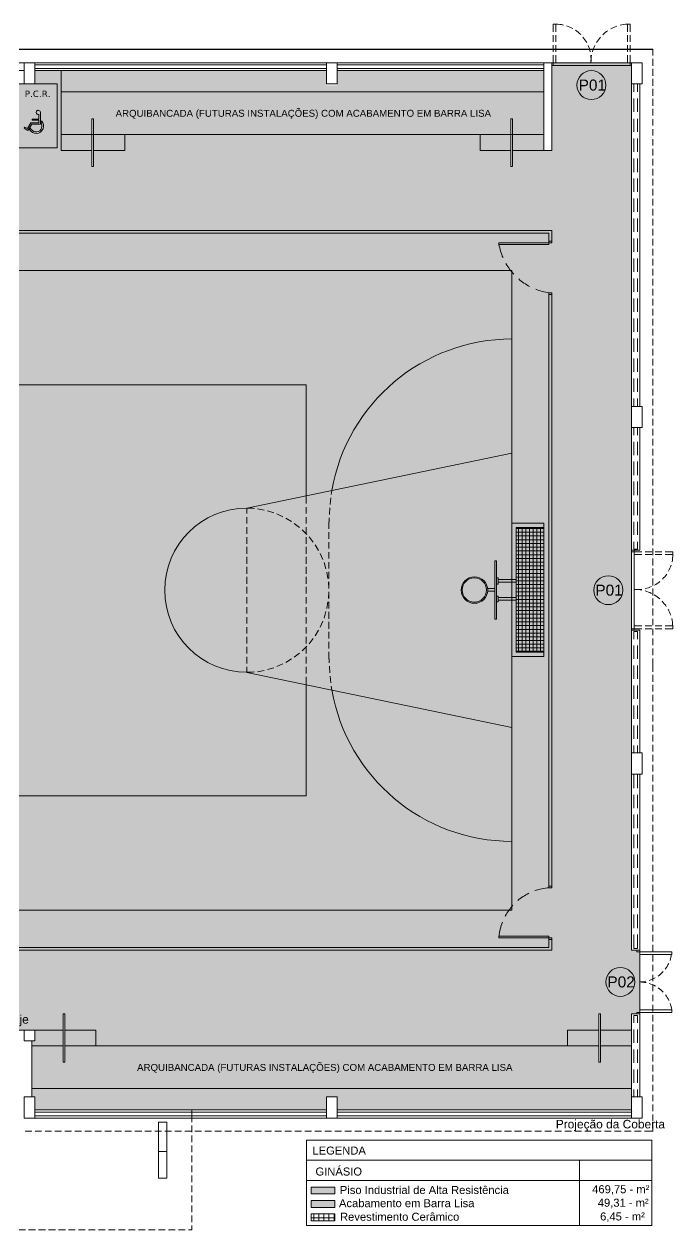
# Model space of a CAD drawing. Extents: x 3377 to 3790, y 1673 to 1846.
# Drawn here: x 3573.97 to 3585.27, y 1735 to 1755.99 of the extents above; entities that cross this region are included whole.
import ezdxf

# ---------------------------------------------------------------- set-up
doc = ezdxf.new("R2010")
doc.units = 0
doc.header["$LTSCALE"] = 2
for name, color, linetype, true_color in [('PDF6_04-DETALHE', 7, 'Continuous', 0xd933c0), ('PDF9_04-DETALHE', 7, 'Continuous', 0xd933c0), ('PDF9_I-MARCACAO', 7, 'Continuous', 0x464646), ('PDF9_I-PROJEÇÃO', 7, 'Continuous', 0x787878), ('PDF9_PB_02', 7, 'Continuous', 0xa7a7a7), ('PDF9_Piso', 7, 'Continuous', 0xc6e3ff)]:
    doc.layers.add(name, color=color, linetype=linetype, true_color=true_color)
for name, color, linetype in [('PDF9_0', 7, 'Continuous'), ('PDF9_03-ESQUADRIA', 7, 'Continuous'), ('PDF9_13-CORTE', 7, 'Continuous'), ('PDF9_A-PROJEÇÃO', 7, 'Continuous'), ('PDF9_AR-PORTAS', 7, 'Continuous'), ('PDF9_COBOGO', 7, 'Continuous'), ('PDF9_I- QUADRA', 7, 'Continuous'), ('PDF9_I-DETALHES', 7, 'Continuous'), ('PDF9_Text', 7, 'Continuous')]:
    doc.layers.add(name, color=color, linetype=linetype)
doc.styles.add('PDF Arial', font='arial.ttf')
doc.styles.add('PDF Swis721 Lt BT', font='swissl.ttf')
doc.styles.add('PDF Verdana', font='verdana.ttf')

msp = doc.modelspace()

# ---------------------------------------------------------------- linework, layer by layer
msp.add_line((3559.171, 1755.553), (3584.921, 1755.553))
at = {"layer": 'PDF6_04-DETALHE', "color": 1, "lineweight": 0}
for points in [[(3574.621, 1755.181), (3574.621, 1754.068), (3583.021, 1754.068)], [(3574.621, 1754.81), (3583.021, 1754.81)], [(3575.154, 1753.788), (3574.621, 1753.788), (3574.621, 1754.068), (3575.154, 1754.068)], [(3575.181, 1754.068), (3575.726, 1754.068), (3575.726, 1753.788), (3575.181, 1753.788)], [(3582.449, 1753.788), (3581.916, 1753.788), (3581.916, 1754.068), (3582.449, 1754.068)], [(3582.476, 1754.068), (3583.021, 1754.068), (3583.021, 1753.788), (3582.476, 1753.788)], [(3574.111, 1738.476), (3574.654, 1738.476)], [(3574.683, 1738.476), (3575.225, 1738.476), (3575.225, 1738.199), (3574.683, 1738.199)], [(3583.981, 1738.476), (3583.436, 1738.476), (3583.436, 1738.199), (3583.981, 1738.199)], [(3584.008, 1738.199), (3584.55, 1738.199), (3584.55, 1738.476), (3584.008, 1738.476)], [(3574.654, 1738.199), (3574.111, 1738.199)], [(3575.225, 1738.199), (3583.436, 1738.199)], [(3584.55, 1737.457), (3574.111, 1737.457)]]:
    msp.add_lwpolyline(points, dxfattribs=at)
for points in [[(3575.154, 1753.511), (3575.181, 1753.511), (3575.181, 1754.345), (3575.154, 1754.345)], [(3582.449, 1753.511), (3582.476, 1753.511), (3582.476, 1754.345), (3582.449, 1754.345)], [(3574.654, 1737.919), (3574.683, 1737.919), (3574.683, 1738.756), (3574.654, 1738.756)], [(3584.008, 1737.919), (3583.981, 1737.919), (3583.981, 1738.756), (3584.008, 1738.756)]]:
    msp.add_lwpolyline(points, close=True, dxfattribs=at)
at = {"layer": 'PDF9_0', "lineweight": 0}
for points in [[(3584.904, 1736.559), (3578.888, 1736.559), (3578.888, 1735.074), (3584.904, 1735.074)], [(3578.973, 1735.743), (3579.383, 1735.743), (3579.383, 1735.622), (3578.973, 1735.622)], [(3578.973, 1735.507), (3579.383, 1735.507), (3579.383, 1735.387), (3578.973, 1735.387)], [(3578.973, 1735.275), (3579.383, 1735.275), (3579.383, 1735.154), (3578.973, 1735.154)]]:
    msp.add_lwpolyline(points, close=True, dxfattribs=at)
for points in [[(3578.888, 1736.209), (3584.904, 1736.209)], [(3583.643, 1736.209), (3583.643, 1735.074)], [(3578.888, 1735.858), (3584.904, 1735.858)]]:
    msp.add_lwpolyline(points, dxfattribs=at)
at = {"layer": 'PDF9_0', "color": 7, "true_color": 0xffffd1, "transparency": 33554559}
for points in [[(3574.621, 1755.181), (3574.159, 1755.181), (3574.621, 1754.949)], [(3574.159, 1755.181), (3574.621, 1754.949), (3574.159, 1754.949)], [(3584.55, 1755.273), (3583.159, 1755.273), (3584.55, 1753.788)], [(3583.159, 1755.273), (3584.55, 1753.788), (3583.159, 1753.788)], [(3584.523, 1755.32), (3583.186, 1755.32), (3584.523, 1755.273)], [(3583.186, 1755.32), (3584.523, 1755.273), (3583.186, 1755.273)], [(3574.621, 1754.949), (3567.939, 1754.949), (3574.621, 1754.068)], [(3567.939, 1754.949), (3574.621, 1754.068), (3567.939, 1754.068)], [(3574.621, 1754.068), (3567.939, 1754.068), (3574.621, 1753.788)], [(3567.939, 1754.068), (3574.621, 1753.788), (3567.939, 1753.788)], [(3581.916, 1754.068), (3575.726, 1754.068), (3581.916, 1753.788)], [(3575.726, 1754.068), (3581.916, 1753.788), (3575.726, 1753.788)], [(3575.154, 1753.788), (3567.397, 1753.788), (3575.154, 1753.511)], [(3567.397, 1753.788), (3575.154, 1753.511), (3567.397, 1753.511)], [(3582.449, 1753.788), (3575.181, 1753.788), (3582.449, 1753.511)], [(3575.181, 1753.788), (3582.449, 1753.511), (3575.181, 1753.511)], [(3584.55, 1753.788), (3582.476, 1753.788), (3584.55, 1753.511)], [(3582.476, 1753.788), (3584.55, 1753.511), (3582.476, 1753.511)], [(3584.55, 1753.481), (3559.401, 1753.481), (3584.55, 1752.424)], [(3559.401, 1753.481), (3584.55, 1752.424), (3559.401, 1752.424)], [(3584.55, 1753.511), (3559.448, 1753.511), (3584.55, 1753.481)], [(3559.448, 1753.511), (3584.55, 1753.481), (3559.448, 1753.481)], [(3584.55, 1752.424), (3559.448, 1752.424), (3584.55, 1752.397)], [(3559.448, 1752.424), (3584.55, 1752.397), (3559.448, 1752.397)], [(3584.55, 1752.397), (3559.542, 1752.397), (3584.55, 1749.336)], [(3559.542, 1752.397), (3584.55, 1749.336), (3559.542, 1749.336)], [(3584.55, 1749.336), (3559.61, 1749.336), (3584.55, 1748.965)], [(3559.61, 1749.336), (3584.55, 1748.965), (3559.61, 1748.965)], [(3584.55, 1748.965), (3559.542, 1748.965), (3584.55, 1746.829)], [(3559.542, 1748.965), (3584.55, 1746.829), (3559.542, 1746.829)], [(3584.55, 1746.829), (3559.542, 1746.829), (3584.55, 1746.802)], [(3559.542, 1746.829), (3584.55, 1746.802), (3559.542, 1746.802)], [(3584.55, 1746.802), (3559.542, 1746.802), (3584.55, 1745.465)], [(3559.542, 1746.802), (3584.55, 1745.465), (3559.542, 1745.465)], [(3584.55, 1745.465), (3559.542, 1745.465), (3584.55, 1745.438)], [(3559.542, 1745.465), (3584.55, 1745.438), (3559.542, 1745.438)], [(3584.55, 1745.438), (3559.542, 1745.438), (3584.55, 1743.302)], [(3559.542, 1745.438), (3584.55, 1743.302), (3559.542, 1743.302)], [(3584.55, 1743.302), (3559.61, 1743.302), (3584.55, 1742.931)], [(3559.61, 1743.302), (3584.55, 1742.931), (3559.61, 1742.931)], [(3584.55, 1742.931), (3559.542, 1742.931), (3584.55, 1739.87)], [(3559.542, 1742.931), (3584.55, 1739.87), (3559.542, 1739.87)], [(3584.691, 1739.84), (3559.401, 1739.84), (3584.691, 1738.783)], [(3559.401, 1739.84), (3584.691, 1738.783), (3559.401, 1738.783)], [(3584.644, 1739.87), (3559.448, 1739.87), (3584.644, 1739.84)], [(3559.448, 1739.87), (3584.644, 1739.84), (3559.448, 1739.84)], [(3584.644, 1738.783), (3559.448, 1738.783), (3584.644, 1738.756)], [(3559.448, 1738.783), (3584.644, 1738.756), (3559.448, 1738.756)], [(3574.654, 1738.756), (3568.001, 1738.756), (3574.654, 1738.476)], [(3568.001, 1738.756), (3574.654, 1738.476), (3568.001, 1738.476)], [(3583.981, 1738.756), (3574.683, 1738.756), (3583.981, 1738.476)], [(3574.683, 1738.756), (3583.981, 1738.476), (3574.683, 1738.476)], [(3584.55, 1738.756), (3584.008, 1738.756), (3584.55, 1738.476)], [(3584.008, 1738.756), (3584.55, 1738.476), (3584.008, 1738.476)], [(3583.436, 1738.476), (3575.225, 1738.476), (3583.436, 1738.199)], [(3575.225, 1738.476), (3583.436, 1738.199), (3575.225, 1738.199)], [(3579.383, 1735.743), (3578.973, 1735.743), (3579.383, 1735.622)], [(3578.973, 1735.743), (3579.383, 1735.622), (3578.973, 1735.622)]]:
    msp.add_solid(points, dxfattribs=at)
at = {"layer": 'PDF9_03-ESQUADRIA', "lineweight": 0}
for points in [[(3583.233, 1755.856), (3583.233, 1755.989), (3583.186, 1755.989), (3583.186, 1755.856)], [(3583.186, 1755.8), (3583.186, 1755.682)], [(3583.233, 1755.682), (3583.233, 1755.8)], [(3584.476, 1755.856), (3584.476, 1755.989), (3584.523, 1755.989), (3584.523, 1755.856)], [(3584.476, 1755.682), (3584.476, 1755.8)], [(3584.523, 1755.8), (3584.523, 1755.682)], [(3583.186, 1755.626), (3583.186, 1755.508)], [(3583.233, 1755.508), (3583.233, 1755.626)], [(3584.476, 1755.508), (3584.476, 1755.626)], [(3584.523, 1755.626), (3584.523, 1755.508)], [(3583.186, 1755.452), (3583.186, 1755.32), (3583.233, 1755.32), (3583.233, 1755.452)], [(3584.523, 1755.452), (3584.523, 1755.32), (3584.476, 1755.32), (3584.476, 1755.452)], [(3584.523, 1755.32), (3584.523, 1755.273), (3583.159, 1755.273)], [(3583.186, 1755.32), (3583.186, 1755.273)], [(3584.5, 1755.32), (3583.233, 1755.32)], [(3584.597, 1745.465), (3584.55, 1745.465), (3584.55, 1746.829)], [(3584.597, 1746.802), (3584.55, 1746.802)], [(3584.73, 1746.802), (3584.597, 1746.802), (3584.597, 1746.755), (3584.73, 1746.755)], [(3584.903, 1746.802), (3584.786, 1746.802)], [(3585.077, 1746.802), (3584.959, 1746.802)], [(3585.133, 1746.755), (3585.266, 1746.755), (3585.266, 1746.802), (3585.133, 1746.802)], [(3584.597, 1745.488), (3584.597, 1746.755)], [(3584.786, 1746.755), (3584.903, 1746.755)], [(3584.959, 1746.755), (3585.077, 1746.755)], [(3584.73, 1745.465), (3584.597, 1745.465), (3584.597, 1745.512), (3584.73, 1745.512)], [(3584.786, 1745.512), (3584.903, 1745.512)], [(3584.959, 1745.512), (3585.077, 1745.512)], [(3585.133, 1745.512), (3585.266, 1745.512), (3585.266, 1745.465), (3585.133, 1745.465)], [(3584.903, 1745.465), (3584.786, 1745.465)], [(3585.077, 1745.465), (3584.959, 1745.465)]]:
    msp.add_lwpolyline(points, dxfattribs=at)
for points in [[(3583.159, 1755.273), (3583.186, 1755.273), (3583.186, 1755.32), (3583.159, 1755.32)], [(3584.523, 1755.273), (3584.55, 1755.273), (3584.55, 1755.32), (3584.523, 1755.32)], [(3584.55, 1746.829), (3584.55, 1746.802), (3584.597, 1746.802), (3584.597, 1746.829)], [(3584.55, 1745.465), (3584.55, 1745.438), (3584.597, 1745.438), (3584.597, 1745.465)]]:
    msp.add_lwpolyline(points, close=True, dxfattribs=at)
for centre, radius, start, end in [((3583.226, 1755.371), 0.62, 77.1896, 89.1042), ((3583.226, 1755.371), 0.62, 61.0843, 71.8211), ((3583.225, 1755.371), 0.62, 44.9803, 55.7144), ((3584.51, 1755.324), 0.667, 123.9582, 133.9347), ((3584.51, 1755.324), 0.668, 109.0031, 118.9753), ((3584.51, 1755.324), 0.668, 92.6817, 104.0105), ((3583.225, 1755.371), 0.62, 28.8732, 39.6099), ((3583.226, 1755.371), 0.62, 12.7673, 23.5062), ((3584.51, 1755.324), 0.667, 153.8785, 163.8568), ((3584.51, 1755.324), 0.667, 138.9224, 148.8912), ((3583.225, 1755.371), 0.62, 355.4853, 7.3987), ((3584.51, 1755.324), 0.668, 168.8403, 180.1687), ((3584.649, 1746.765), 0.62, 331.084, 341.8231), ((3584.649, 1746.765), 0.62, 347.1899, 359.1046), ((3584.649, 1746.765), 0.62, 314.978, 325.7172), ((3584.601, 1745.481), 0.667, 78.8379, 90.1703), ((3584.649, 1746.765), 0.62, 265.4846, 277.3993), ((3584.649, 1746.765), 0.62, 282.7661, 293.5052), ((3584.649, 1746.765), 0.62, 298.8721, 309.6112), ((3584.601, 1745.481), 0.667, 63.88, 73.8556), ((3584.601, 1745.481), 0.667, 48.9221, 58.8922), ((3584.601, 1745.481), 0.667, 33.9587, 43.9343), ((3584.601, 1745.481), 0.667, 19.0008, 28.9765), ((3584.601, 1745.481), 0.667, 2.6807, 14.013)]:
    msp.add_arc(centre, radius, start, end, dxfattribs=at)
at = {"layer": 'PDF9_04-DETALHE', "color": 7, "lineweight": 0}
msp.add_lwpolyline([(3573.811, 1754.949), (3573.811, 1753.835), (3574.55, 1753.835), (3574.55, 1754.949)], close=True, dxfattribs=at)
for points in [[(3574.232, 1754.418), (3574.232, 1754.339), (3574.117, 1754.339), (3574.117, 1754.318), (3574.232, 1754.318), (3574.232, 1754.274), (3574.091, 1754.274), (3574.032, 1754.174), (3573.988, 1754.2), (3573.976, 1754.177), (3574.041, 1754.138), (3574.106, 1754.25), (3574.259, 1754.25), (3574.259, 1754.454)], [(3574.085, 1754.183), (3574.067, 1754.156)], [(3574.273, 1754.303), (3574.273, 1754.259)]]:
    msp.add_lwpolyline(points, dxfattribs=at)
for centre, radius, start, end in [((3574.222, 1754.455), 0.0368, 360, 289.4733), ((3574.184, 1754.216), 0.128, 207.8558, 43.9453), ((3574.184, 1754.216), 0.102, 198.3087, 25.8398)]:
    msp.add_arc(centre, radius, start, end, dxfattribs=at)
at = {"layer": 'PDF9_13-CORTE', "lineweight": 0}
for points in [[(3583.021, 1755.32), (3583.021, 1753.788), (3583.159, 1753.788), (3583.159, 1755.32), (3583.021, 1755.32), (3572.023, 1755.32), (3572.023, 1755.181), (3573.973, 1755.181)], [(3574.159, 1755.284), (3579.238, 1755.284)], [(3579.238, 1755.22), (3574.159, 1755.22)], [(3574.159, 1755.181), (3579.238, 1755.181)], [(3579.423, 1755.284), (3583.021, 1755.284)], [(3583.021, 1755.22), (3579.423, 1755.22)], [(3579.423, 1755.181), (3583.021, 1755.181)], [(3584.691, 1748.965), (3584.691, 1746.829), (3584.55, 1746.829), (3584.55, 1755.32)], [(3584.691, 1749.336), (3584.691, 1754.949)], [(3584.691, 1742.931), (3584.691, 1739.87), (3584.55, 1739.87), (3584.55, 1745.438), (3584.691, 1745.438), (3584.691, 1743.302)], [(3574.111, 1736.944), (3580.964, 1736.944), (3584.55, 1736.944), (3584.55, 1738.756), (3584.691, 1738.756), (3584.691, 1737.315)], [(3574.111, 1738.291), (3574.111, 1737.315)], [(3579.238, 1737.086), (3574.159, 1737.086)], [(3579.238, 1737.047), (3574.159, 1737.047)], [(3579.238, 1736.982), (3574.159, 1736.982)], [(3584.55, 1737.086), (3579.423, 1737.086)], [(3584.55, 1737.047), (3579.423, 1737.047)], [(3584.55, 1736.982), (3579.423, 1736.982)]]:
    msp.add_lwpolyline(points, dxfattribs=at)
for points in [[(3573.973, 1755.32), (3574.159, 1755.32), (3574.159, 1754.949), (3573.973, 1754.949)], [(3579.238, 1755.32), (3579.423, 1755.32), (3579.423, 1754.949), (3579.238, 1754.949)], [(3584.55, 1755.32), (3584.736, 1755.32), (3584.736, 1754.949), (3584.55, 1754.949)], [(3584.55, 1749.336), (3584.736, 1749.336), (3584.736, 1748.965), (3584.55, 1748.965)], [(3584.55, 1743.302), (3584.736, 1743.302), (3584.736, 1742.931), (3584.55, 1742.931)], [(3573.973, 1738.476), (3574.159, 1738.476), (3574.159, 1738.291), (3573.973, 1738.291)], [(3573.973, 1737.315), (3574.159, 1737.315), (3574.159, 1736.944), (3573.973, 1736.944)], [(3579.238, 1737.315), (3579.423, 1737.315), (3579.423, 1736.944), (3579.238, 1736.944)], [(3584.55, 1737.315), (3584.736, 1737.315), (3584.736, 1736.944), (3584.55, 1736.944)], [(3576.315, 1736.361), (3576.457, 1736.361), (3576.457, 1735.898), (3576.315, 1735.898)]]:
    msp.add_lwpolyline(points, close=True, dxfattribs=at)
at = {"layer": 'PDF9_A-PROJEÇÃO', "lineweight": 0}
for points in [[(3573.991, 1755.553), (3574.106, 1755.553)], [(3574.164, 1755.553), (3574.279, 1755.553)], [(3574.338, 1755.553), (3574.453, 1755.553)], [(3574.512, 1755.553), (3574.627, 1755.553)], [(3574.686, 1755.553), (3574.801, 1755.553)], [(3574.86, 1755.553), (3574.975, 1755.553)], [(3575.034, 1755.553), (3575.148, 1755.553)], [(3575.207, 1755.553), (3575.322, 1755.553)], [(3575.381, 1755.553), (3575.496, 1755.553)], [(3575.555, 1755.553), (3575.67, 1755.553)], [(3575.729, 1755.553), (3575.844, 1755.553)], [(3575.903, 1755.553), (3576.021, 1755.553)], [(3576.077, 1755.553), (3576.194, 1755.553)], [(3576.25, 1755.553), (3576.368, 1755.553)], [(3576.424, 1755.553), (3576.542, 1755.553)], [(3576.598, 1755.553), (3576.716, 1755.553)], [(3576.772, 1755.553), (3576.89, 1755.553)], [(3576.949, 1755.553), (3577.064, 1755.553)], [(3577.122, 1755.553), (3577.237, 1755.553)], [(3577.296, 1755.553), (3577.411, 1755.553)], [(3577.47, 1755.553), (3577.585, 1755.553)], [(3577.644, 1755.553), (3577.759, 1755.553)], [(3577.818, 1755.553), (3577.933, 1755.553)], [(3577.992, 1755.553), (3578.107, 1755.553)], [(3578.165, 1755.553), (3578.28, 1755.553)], [(3578.339, 1755.553), (3578.454, 1755.553)], [(3578.513, 1755.553), (3578.628, 1755.553)], [(3578.687, 1755.553), (3578.802, 1755.553)], [(3578.861, 1755.553), (3578.979, 1755.553)], [(3579.035, 1755.553), (3579.152, 1755.553)], [(3579.208, 1755.553), (3579.326, 1755.553)], [(3579.382, 1755.553), (3579.5, 1755.553)], [(3579.556, 1755.553), (3579.674, 1755.553)], [(3579.73, 1755.553), (3579.848, 1755.553)], [(3579.907, 1755.553), (3580.022, 1755.553)], [(3580.08, 1755.553), (3580.195, 1755.553)], [(3580.254, 1755.553), (3580.369, 1755.553)], [(3580.428, 1755.553), (3580.543, 1755.553)], [(3580.602, 1755.553), (3580.717, 1755.553)], [(3580.776, 1755.553), (3580.891, 1755.553)], [(3580.95, 1755.553), (3581.065, 1755.553)], [(3581.123, 1755.553), (3581.238, 1755.553)], [(3581.297, 1755.553), (3581.412, 1755.553)], [(3581.471, 1755.553), (3581.586, 1755.553)], [(3581.645, 1755.553), (3581.76, 1755.553)], [(3581.819, 1755.553), (3581.937, 1755.553)], [(3581.993, 1755.553), (3582.11, 1755.553)], [(3582.166, 1755.553), (3582.284, 1755.553)], [(3582.34, 1755.553), (3582.458, 1755.553)], [(3582.514, 1755.553), (3582.632, 1755.553)], [(3582.688, 1755.553), (3582.806, 1755.553)], [(3582.865, 1755.553), (3582.98, 1755.553)], [(3583.038, 1755.553), (3583.153, 1755.553)], [(3583.212, 1755.553), (3583.327, 1755.553)], [(3583.386, 1755.553), (3583.501, 1755.553)], [(3583.56, 1755.553), (3583.675, 1755.553)], [(3583.734, 1755.553), (3583.849, 1755.553)], [(3583.908, 1755.553), (3584.023, 1755.553)], [(3584.081, 1755.553), (3584.196, 1755.553)], [(3584.255, 1755.553), (3584.37, 1755.553)], [(3584.429, 1755.553), (3584.544, 1755.553)], [(3584.603, 1755.553), (3584.718, 1755.553)], [(3584.777, 1755.553), (3584.921, 1755.553), (3584.921, 1755.443)], [(3584.921, 1755.385), (3584.921, 1755.267)], [(3584.921, 1755.211), (3584.921, 1755.093)], [(3584.921, 1755.037), (3584.921, 1754.919)], [(3584.921, 1754.863), (3584.921, 1754.745)], [(3584.921, 1754.689), (3584.921, 1754.571)], [(3584.921, 1754.515), (3584.921, 1754.398)], [(3584.921, 1754.339), (3584.921, 1754.224)], [(3584.921, 1754.165), (3584.921, 1754.05)], [(3584.921, 1753.991), (3584.921, 1753.876)], [(3584.921, 1753.817), (3584.921, 1753.702)], [(3584.921, 1753.643), (3584.921, 1753.528)], [(3584.921, 1753.47), (3584.921, 1753.355)], [(3584.921, 1753.296), (3584.921, 1753.181)], [(3584.921, 1753.122), (3584.921, 1753.007)], [(3584.921, 1752.948), (3584.921, 1752.833)], [(3584.921, 1752.774), (3584.921, 1752.659)], [(3584.921, 1752.6), (3584.921, 1752.483)], [(3584.921, 1752.427), (3584.921, 1752.309)], [(3584.921, 1752.253), (3584.921, 1752.135)], [(3584.921, 1752.079), (3584.921, 1751.961)], [(3584.921, 1751.905), (3584.921, 1751.787)], [(3584.921, 1751.731), (3584.921, 1751.613)], [(3584.921, 1751.557), (3584.921, 1751.44)], [(3584.921, 1751.381), (3584.921, 1751.266)], [(3584.921, 1751.207), (3584.921, 1751.092)], [(3584.921, 1751.033), (3584.921, 1750.918)], [(3584.921, 1750.859), (3584.921, 1750.744)], [(3584.921, 1750.685), (3584.921, 1750.57)], [(3584.921, 1750.512), (3584.921, 1750.397)], [(3584.921, 1750.338), (3584.921, 1750.223)], [(3584.921, 1750.164), (3584.921, 1750.049)], [(3584.921, 1749.99), (3584.921, 1749.875)], [(3584.921, 1749.816), (3584.921, 1749.701)], [(3584.921, 1749.642), (3584.921, 1749.525)], [(3584.921, 1749.469), (3584.921, 1749.351)], [(3584.921, 1749.295), (3584.921, 1749.177)], [(3584.921, 1749.121), (3584.921, 1749.003)], [(3584.921, 1748.947), (3584.921, 1748.829)], [(3584.921, 1748.773), (3584.921, 1748.655)], [(3584.921, 1748.599), (3584.921, 1748.482)], [(3584.921, 1748.423), (3584.921, 1748.308)], [(3584.921, 1748.249), (3584.921, 1748.134)], [(3584.921, 1748.075), (3584.921, 1747.96)], [(3584.921, 1747.901), (3584.921, 1747.786)], [(3584.921, 1747.727), (3584.921, 1747.612)], [(3584.921, 1747.554), (3584.921, 1747.439)], [(3584.921, 1747.38), (3584.921, 1747.265)], [(3584.921, 1747.206), (3584.921, 1747.091)], [(3584.921, 1747.032), (3584.921, 1746.917)], [(3584.921, 1746.858), (3584.921, 1746.743)], [(3584.921, 1746.684), (3584.921, 1746.567)], [(3584.921, 1746.511), (3584.921, 1746.393)], [(3584.921, 1746.337), (3584.921, 1746.219)], [(3584.921, 1746.163), (3584.921, 1746.045)], [(3584.921, 1745.989), (3584.921, 1745.871)], [(3584.921, 1745.815), (3584.921, 1745.697)], [(3584.921, 1745.638), (3584.921, 1745.524)], [(3584.921, 1745.465), (3584.921, 1745.35)], [(3584.921, 1745.291), (3584.921, 1745.176)], [(3584.921, 1745.117), (3584.921, 1745.002)], [(3584.921, 1744.943), (3584.921, 1744.834), (3584.921, 1744.716)], [(3584.921, 1744.66), (3584.921, 1744.542)], [(3584.921, 1744.486), (3584.921, 1744.369)], [(3584.921, 1744.313), (3584.921, 1744.195)], [(3584.921, 1744.139), (3584.921, 1744.021)], [(3584.921, 1743.965), (3584.921, 1743.847)], [(3584.921, 1743.788), (3584.921, 1743.673)], [(3584.921, 1743.614), (3584.921, 1743.5)], [(3584.921, 1743.441), (3584.921, 1743.326)], [(3584.921, 1743.267), (3584.921, 1743.152)], [(3584.921, 1743.093), (3584.921, 1742.978)], [(3584.921, 1742.919), (3584.921, 1742.804)], [(3584.921, 1742.745), (3584.921, 1742.63)], [(3584.921, 1742.571), (3584.921, 1742.457)], [(3584.921, 1742.398), (3584.921, 1742.283)], [(3584.921, 1742.224), (3584.921, 1742.109)], [(3584.921, 1742.05), (3584.921, 1741.935)], [(3584.921, 1741.876), (3584.921, 1741.758)], [(3584.921, 1741.702), (3584.921, 1741.584)], [(3584.921, 1741.528), (3584.921, 1741.411)], [(3584.921, 1741.355), (3584.921, 1741.237)], [(3584.921, 1741.181), (3584.921, 1741.063)], [(3584.921, 1741.007), (3584.921, 1740.889)], [(3584.921, 1740.83), (3584.921, 1740.715)], [(3584.921, 1740.656), (3584.921, 1740.541)], [(3584.921, 1740.483), (3584.921, 1740.368)], [(3584.921, 1740.309), (3584.921, 1740.194)], [(3584.921, 1740.135), (3584.921, 1740.02)], [(3584.921, 1739.961), (3584.921, 1739.846)], [(3584.921, 1739.787), (3584.921, 1739.672)], [(3584.921, 1739.613), (3584.921, 1739.499)], [(3584.921, 1739.44), (3584.921, 1739.325)], [(3584.921, 1739.266), (3584.921, 1739.151)], [(3584.921, 1739.092), (3584.921, 1738.977)], [(3584.921, 1738.918), (3584.921, 1738.8)], [(3584.921, 1738.744), (3584.921, 1738.626)], [(3573.997, 1738.476), (3573.879, 1738.476)], [(3574.111, 1738.476), (3574.052, 1738.476)], [(3584.921, 1738.57), (3584.921, 1738.453)], [(3584.921, 1738.397), (3584.921, 1738.279)], [(3574.111, 1738.182), (3574.111, 1738.267)], [(3584.921, 1738.223), (3584.921, 1738.105)], [(3574.111, 1738.008), (3574.111, 1738.123)], [(3574.111, 1737.834), (3574.111, 1737.949)], [(3584.921, 1738.049), (3584.921, 1737.931)], [(3574.111, 1737.66), (3574.111, 1737.775)], [(3584.921, 1737.872), (3584.921, 1737.757)], [(3574.111, 1737.486), (3574.111, 1737.601)], [(3584.921, 1737.698), (3584.921, 1737.583)], [(3584.921, 1737.525), (3584.921, 1737.41)], [(3574.111, 1737.339), (3574.111, 1737.427)], [(3584.921, 1737.351), (3584.921, 1737.236)], [(3584.921, 1737.177), (3584.921, 1737.062)], [(3574.291, 1737.086), (3574.179, 1737.086)], [(3574.465, 1737.086), (3574.35, 1737.086)], [(3574.639, 1737.086), (3574.524, 1737.086)], [(3574.813, 1737.086), (3574.698, 1737.086)], [(3574.986, 1737.086), (3574.872, 1737.086)], [(3575.16, 1737.086), (3575.045, 1737.086)], [(3575.334, 1737.086), (3575.219, 1737.086)], [(3575.508, 1737.086), (3575.393, 1737.086)], [(3575.682, 1737.086), (3575.567, 1737.086)], [(3575.856, 1737.086), (3575.741, 1737.086)], [(3576.029, 1737.086), (3575.915, 1737.086)], [(3576.206, 1737.086), (3576.088, 1737.086)], [(3576.38, 1737.086), (3576.262, 1737.086)], [(3576.554, 1737.086), (3576.436, 1737.086)], [(3576.728, 1737.086), (3576.61, 1737.086)], [(3576.896, 1736.87), (3576.896, 1736.944), (3576.896, 1737.086), (3576.784, 1737.086)], [(3584.921, 1737.003), (3584.921, 1736.888)], [(3574.106, 1736.714), (3573.991, 1736.714)], [(3574.279, 1736.714), (3574.164, 1736.714)], [(3574.453, 1736.714), (3574.338, 1736.714)], [(3574.627, 1736.714), (3574.512, 1736.714)], [(3574.801, 1736.714), (3574.686, 1736.714)], [(3574.975, 1736.714), (3574.86, 1736.714)], [(3575.148, 1736.714), (3575.034, 1736.714)], [(3575.322, 1736.714), (3575.207, 1736.714)], [(3575.496, 1736.714), (3575.381, 1736.714)], [(3575.67, 1736.714), (3575.555, 1736.714)], [(3575.844, 1736.714), (3575.729, 1736.714)], [(3576.021, 1736.714), (3575.903, 1736.714)], [(3576.194, 1736.714), (3576.077, 1736.714)], [(3576.368, 1736.714), (3576.25, 1736.714)], [(3576.542, 1736.714), (3576.424, 1736.714)], [(3576.716, 1736.714), (3576.598, 1736.714)], [(3576.89, 1736.714), (3576.772, 1736.714)], [(3576.896, 1736.697), (3576.896, 1736.812)], [(3577.064, 1736.714), (3576.949, 1736.714)], [(3577.237, 1736.714), (3577.122, 1736.714)], [(3577.411, 1736.714), (3577.296, 1736.714)], [(3577.585, 1736.714), (3577.47, 1736.714)], [(3577.759, 1736.714), (3577.644, 1736.714)], [(3577.933, 1736.714), (3577.818, 1736.714)], [(3578.107, 1736.714), (3577.992, 1736.714)], [(3578.28, 1736.714), (3578.165, 1736.714)], [(3578.454, 1736.714), (3578.339, 1736.714)], [(3578.628, 1736.714), (3578.513, 1736.714)], [(3578.802, 1736.714), (3578.687, 1736.714)], [(3578.979, 1736.714), (3578.861, 1736.714)], [(3579.152, 1736.714), (3579.035, 1736.714)], [(3579.326, 1736.714), (3579.208, 1736.714)], [(3579.5, 1736.714), (3579.382, 1736.714)], [(3579.674, 1736.714), (3579.556, 1736.714)], [(3579.848, 1736.714), (3579.73, 1736.714)], [(3580.022, 1736.714), (3579.907, 1736.714)], [(3580.195, 1736.714), (3580.08, 1736.714)], [(3580.369, 1736.714), (3580.254, 1736.714)], [(3580.543, 1736.714), (3580.428, 1736.714)], [(3580.717, 1736.714), (3580.602, 1736.714)], [(3580.891, 1736.714), (3580.776, 1736.714)], [(3581.065, 1736.714), (3580.95, 1736.714)], [(3581.238, 1736.714), (3581.123, 1736.714)], [(3581.412, 1736.714), (3581.297, 1736.714)], [(3581.586, 1736.714), (3581.471, 1736.714)], [(3581.76, 1736.714), (3581.645, 1736.714)], [(3581.937, 1736.714), (3581.819, 1736.714)], [(3582.11, 1736.714), (3581.993, 1736.714)], [(3582.284, 1736.714), (3582.166, 1736.714)], [(3582.458, 1736.714), (3582.34, 1736.714)], [(3582.632, 1736.714), (3582.514, 1736.714)], [(3582.806, 1736.714), (3582.688, 1736.714)], [(3582.98, 1736.714), (3582.865, 1736.714)], [(3583.153, 1736.714), (3583.038, 1736.714)], [(3583.327, 1736.714), (3583.212, 1736.714)], [(3583.501, 1736.714), (3583.386, 1736.714)], [(3583.675, 1736.714), (3583.56, 1736.714)], [(3583.849, 1736.714), (3583.734, 1736.714)], [(3584.023, 1736.714), (3583.908, 1736.714)], [(3584.196, 1736.714), (3584.081, 1736.714)], [(3584.37, 1736.714), (3584.255, 1736.714)], [(3584.544, 1736.714), (3584.429, 1736.714)], [(3584.718, 1736.714), (3584.603, 1736.714)], [(3584.921, 1736.829), (3584.921, 1736.714), (3584.777, 1736.714)], [(3576.896, 1736.523), (3576.896, 1736.638)], [(3576.896, 1736.349), (3576.896, 1736.464)], [(3576.896, 1736.175), (3576.896, 1736.29)], [(3576.896, 1736.001), (3576.896, 1736.116)], [(3576.896, 1735.828), (3576.896, 1735.942)], [(3576.896, 1735.651), (3576.896, 1735.769)], [(3576.896, 1735.477), (3576.896, 1735.595)], [(3576.896, 1735.303), (3576.896, 1735.421)], [(3576.896, 1735.129), (3576.896, 1735.247)], [(3576.837, 1734.997), (3576.896, 1734.997), (3576.896, 1735.073)], [(3573.879, 1734.997), (3573.997, 1734.997)], [(3574.052, 1734.997), (3574.17, 1734.997)], [(3574.226, 1734.997), (3574.344, 1734.997)], [(3574.4, 1734.997), (3574.518, 1734.997)], [(3574.574, 1734.997), (3574.692, 1734.997)], [(3574.748, 1734.997), (3574.866, 1734.997)], [(3574.922, 1734.997), (3575.039, 1734.997)], [(3575.098, 1734.997), (3575.213, 1734.997)], [(3575.272, 1734.997), (3575.387, 1734.997)], [(3575.446, 1734.997), (3575.561, 1734.997)], [(3575.62, 1734.997), (3575.735, 1734.997)], [(3575.794, 1734.997), (3575.909, 1734.997)], [(3575.968, 1734.997), (3576.082, 1734.997)], [(3576.141, 1734.997), (3576.256, 1734.997)], [(3576.315, 1734.997), (3576.43, 1734.997)], [(3576.489, 1734.997), (3576.604, 1734.997)], [(3576.663, 1734.997), (3576.778, 1734.997)]]:
    msp.add_lwpolyline(points, dxfattribs=at)
at = {"layer": 'PDF9_AR-PORTAS', "lineweight": 0}
for points in [[(3584.644, 1739.87), (3584.644, 1739.84), (3584.691, 1739.84), (3584.691, 1739.87)], [(3585.248, 1739.84), (3584.691, 1739.84), (3584.691, 1739.793), (3585.248, 1739.793)], [(3585.248, 1738.83), (3585.248, 1738.783), (3584.691, 1738.783), (3584.691, 1738.83)]]:
    msp.add_lwpolyline(points, close=True, dxfattribs=at)
for points in [[(3584.691, 1739.84), (3584.644, 1739.84)], [(3584.691, 1738.83), (3584.691, 1739.793)], [(3584.691, 1738.756), (3584.691, 1738.783), (3584.644, 1738.783), (3584.644, 1738.756)], [(3584.691, 1738.783), (3584.644, 1738.783)]]:
    msp.add_lwpolyline(points, dxfattribs=at)
for centre, radius, start, end in [((3584.681, 1739.886), 0.573, 322.5091, 334.1107), ((3584.681, 1739.886), 0.573, 339.906, 350.8759), ((3584.681, 1739.886), 0.573, 305.1178, 316.7139), ((3584.681, 1739.886), 0.573, 270.9503, 281.9202), ((3584.69, 1738.749), 0.564, 78.4918, 89.7363), ((3584.681, 1739.886), 0.573, 287.721, 299.317), ((3584.69, 1738.749), 0.564, 60.8478, 72.6086), ((3584.69, 1738.749), 0.564, 43.2037, 54.9646), ((3584.69, 1738.749), 0.564, 25.5597, 37.326), ((3584.69, 1738.749), 0.564, 8.4375, 19.682)]:
    msp.add_arc(centre, radius, start, end, dxfattribs=at)
at = {"layer": 'PDF9_COBOGO', "lineweight": 0}
for points in [[(3584.588, 1754.949), (3584.588, 1754.81)], [(3584.653, 1754.81), (3584.653, 1754.949)], [(3584.588, 1754.695), (3584.588, 1754.462)], [(3584.653, 1754.462), (3584.653, 1754.695)], [(3584.588, 1754.345), (3584.588, 1754.115)], [(3584.653, 1754.115), (3584.653, 1754.345)], [(3584.588, 1753.997), (3584.588, 1753.767)], [(3584.653, 1753.767), (3584.653, 1753.997)], [(3584.588, 1753.649), (3584.588, 1753.416)], [(3584.653, 1753.416), (3584.653, 1753.649)], [(3584.588, 1753.302), (3584.588, 1753.069)], [(3584.653, 1753.069), (3584.653, 1753.302)], [(3584.588, 1752.954), (3584.588, 1752.721)], [(3584.653, 1752.721), (3584.653, 1752.954)], [(3584.588, 1752.606), (3584.588, 1752.374)], [(3584.653, 1752.374), (3584.653, 1752.606)], [(3584.588, 1752.259), (3584.588, 1752.026)], [(3584.653, 1752.026), (3584.653, 1752.259)], [(3584.588, 1751.911), (3584.588, 1751.678)], [(3584.653, 1751.678), (3584.653, 1751.911)], [(3584.588, 1751.56), (3584.588, 1751.331)], [(3584.653, 1751.331), (3584.653, 1751.56)], [(3584.588, 1751.213), (3584.588, 1750.983)], [(3584.653, 1750.983), (3584.653, 1751.213)], [(3584.588, 1750.865), (3584.588, 1750.632)], [(3584.653, 1750.632), (3584.653, 1750.865)], [(3584.588, 1750.517), (3584.588, 1750.285)], [(3584.653, 1750.285), (3584.653, 1750.517)], [(3584.588, 1750.17), (3584.588, 1749.937)], [(3584.653, 1749.937), (3584.653, 1750.17)], [(3584.588, 1749.822), (3584.588, 1749.589)], [(3584.653, 1749.589), (3584.653, 1749.822)], [(3584.588, 1749.474), (3584.588, 1749.336)], [(3584.653, 1749.336), (3584.653, 1749.474)], [(3584.588, 1748.965), (3584.588, 1748.835)], [(3584.653, 1748.835), (3584.653, 1748.965)], [(3584.588, 1748.72), (3584.588, 1748.487)], [(3584.653, 1748.487), (3584.653, 1748.72)], [(3584.588, 1748.373), (3584.588, 1748.14)], [(3584.653, 1748.14), (3584.653, 1748.373)], [(3584.588, 1748.025), (3584.588, 1747.792)], [(3584.653, 1747.792), (3584.653, 1748.025)], [(3584.588, 1747.674), (3584.588, 1747.444)], [(3584.653, 1747.444), (3584.653, 1747.674)], [(3584.588, 1747.327), (3584.588, 1747.097)], [(3584.653, 1747.097), (3584.653, 1747.327)], [(3584.588, 1746.979), (3584.588, 1746.852), (3584.653, 1746.852), (3584.653, 1746.979)], [(3584.653, 1746.852), (3584.588, 1746.852)], [(3584.653, 1745.285), (3584.653, 1745.415), (3584.588, 1745.415), (3584.588, 1745.285)], [(3584.588, 1745.17), (3584.588, 1744.937)], [(3584.653, 1744.937), (3584.653, 1745.17)], [(3584.588, 1744.822), (3584.588, 1744.59)], [(3584.653, 1744.59), (3584.653, 1744.822)], [(3584.588, 1744.475), (3584.588, 1744.242)], [(3584.653, 1744.242), (3584.653, 1744.475)], [(3584.588, 1744.127), (3584.588, 1743.894)], [(3584.653, 1743.894), (3584.653, 1744.127)], [(3584.588, 1743.779), (3584.588, 1743.547)], [(3584.653, 1743.547), (3584.653, 1743.779)], [(3584.588, 1743.429), (3584.588, 1743.302)], [(3584.653, 1743.302), (3584.653, 1743.429)], [(3584.588, 1742.931), (3584.588, 1742.689)], [(3584.653, 1742.689), (3584.653, 1742.931)], [(3584.588, 1742.574), (3584.588, 1742.342)], [(3584.653, 1742.342), (3584.653, 1742.574)], [(3584.588, 1742.227), (3584.588, 1741.994)], [(3584.653, 1741.994), (3584.653, 1742.227)], [(3584.588, 1741.879), (3584.588, 1741.646)], [(3584.653, 1741.646), (3584.653, 1741.879)], [(3584.588, 1741.531), (3584.588, 1741.299)], [(3584.653, 1741.299), (3584.653, 1741.531)], [(3584.588, 1741.181), (3584.588, 1740.951)], [(3584.653, 1740.951), (3584.653, 1741.181)], [(3584.588, 1740.833), (3584.588, 1740.603)], [(3584.653, 1740.603), (3584.653, 1740.833)], [(3584.588, 1740.486), (3584.588, 1740.253)], [(3584.653, 1740.253), (3584.653, 1740.486)], [(3584.588, 1740.138), (3584.588, 1739.896), (3584.653, 1739.896), (3584.653, 1740.138)], [(3584.653, 1739.896), (3584.588, 1739.896)], [(3584.653, 1738.603), (3584.653, 1738.727), (3584.588, 1738.727), (3584.588, 1738.603)], [(3584.588, 1738.485), (3584.588, 1738.255)], [(3584.653, 1738.255), (3584.653, 1738.485)], [(3584.588, 1738.137), (3584.588, 1737.905)], [(3584.653, 1737.905), (3584.653, 1738.137)], [(3584.588, 1737.79), (3584.588, 1737.557)], [(3584.653, 1737.557), (3584.653, 1737.79)], [(3584.588, 1737.442), (3584.588, 1737.315)], [(3584.653, 1737.315), (3584.653, 1737.442)], [(3584.573, 1737.062), (3584.573, 1737.062)], [(3584.573, 1737.062), (3584.573, 1737.062)]]:
    msp.add_lwpolyline(points, dxfattribs=at)
at = {"layer": 'PDF9_I- QUADRA', "lineweight": 0}
for points in [[(3583.159, 1752.211), (3583.159, 1752.397), (3559.542, 1752.397), (3559.542, 1752.35), (3583.112, 1752.35), (3583.112, 1752.211)], [(3583.112, 1752.185), (3582.24, 1752.185), (3582.24, 1752.156), (3583.112, 1752.156)], [(3583.159, 1752.185), (3583.112, 1752.185), (3583.112, 1752.211), (3583.159, 1752.211)], [(3583.159, 1751.283), (3583.112, 1751.283), (3583.112, 1751.31), (3583.159, 1751.31)], [(3583.159, 1740.983), (3583.112, 1740.983), (3583.112, 1751.283), (3583.159, 1751.283)], [(3583.159, 1740.983), (3583.112, 1740.983), (3583.112, 1740.954), (3583.159, 1740.954)], [(3583.159, 1740.055), (3583.159, 1739.87), (3559.542, 1739.87), (3559.542, 1739.914), (3583.112, 1739.914), (3583.112, 1740.055)], [(3583.112, 1740.082), (3582.24, 1740.082), (3582.24, 1740.111), (3583.112, 1740.111)], [(3583.159, 1740.082), (3583.112, 1740.082), (3583.112, 1740.055), (3583.159, 1740.055)]]:
    msp.add_lwpolyline(points, close=True, dxfattribs=at)
at = {"layer": 'PDF9_I-DETALHES', "lineweight": 0}
for points in [[(3582.464, 1746.319), (3582.464, 1747.3), (3583.021, 1747.3), (3583.021, 1744.979), (3582.464, 1744.979), (3582.464, 1745.96)], [(3583.021, 1745.055), (3582.541, 1745.055), (3582.541, 1747.224), (3583.021, 1747.224)], [(3583.021, 1747.209), (3582.541, 1747.209)], [(3582.579, 1745.055), (3582.579, 1747.224)], [(3582.644, 1745.055), (3582.644, 1747.224)], [(3582.709, 1745.055), (3582.709, 1747.224)], [(3582.773, 1745.055), (3582.773, 1747.224)], [(3582.838, 1745.055), (3582.838, 1747.224)], [(3582.9, 1745.055), (3582.9, 1747.224)], [(3582.965, 1745.055), (3582.965, 1747.224)], [(3583.021, 1747.144), (3582.541, 1747.144)], [(3583.021, 1747.079), (3582.541, 1747.079)], [(3583.021, 1747.014), (3582.541, 1747.014)], [(3583.021, 1746.95), (3582.541, 1746.95)], [(3583.021, 1746.885), (3582.541, 1746.885)], [(3583.021, 1746.82), (3582.541, 1746.82)], [(3583.021, 1746.752), (3582.541, 1746.752)], [(3583.021, 1746.687), (3582.541, 1746.687)], [(3583.021, 1746.625), (3582.541, 1746.625)], [(3583.021, 1746.558), (3582.541, 1746.558)], [(3582.196, 1746.242), (3582.225, 1746.242), (3582.225, 1746.349), (3582.196, 1746.349)], [(3583.021, 1746.493), (3582.541, 1746.493)], [(3583.021, 1746.428), (3582.541, 1746.428)], [(3583.021, 1746.363), (3582.541, 1746.363)], [(3582.046, 1746.163), (3582.169, 1746.163)], [(3582.225, 1746.272), (3582.541, 1746.272), (3582.541, 1746.319), (3582.225, 1746.319)], [(3582.464, 1746.272), (3582.464, 1746.007)], [(3583.021, 1746.298), (3582.541, 1746.298)], [(3583.021, 1746.234), (3582.541, 1746.234)], [(3583.021, 1746.169), (3582.541, 1746.169)], [(3582.046, 1746.116), (3582.169, 1746.116)], [(3582.196, 1746.033), (3582.225, 1746.033), (3582.225, 1745.93), (3582.196, 1745.93)], [(3582.225, 1745.96), (3582.541, 1745.96), (3582.541, 1746.007), (3582.225, 1746.007)], [(3583.021, 1746.104), (3582.541, 1746.104)], [(3583.021, 1746.039), (3582.541, 1746.039)], [(3583.021, 1745.974), (3582.541, 1745.974)], [(3583.021, 1745.91), (3582.541, 1745.91)], [(3583.021, 1745.845), (3582.541, 1745.845)], [(3583.021, 1745.78), (3582.541, 1745.78)], [(3583.021, 1745.715), (3582.541, 1745.715)], [(3583.021, 1745.647), (3582.541, 1745.647)], [(3583.021, 1745.585), (3582.541, 1745.585)], [(3583.021, 1745.518), (3582.541, 1745.518)], [(3583.021, 1745.453), (3582.541, 1745.453)], [(3583.021, 1745.388), (3582.541, 1745.388)], [(3583.021, 1745.323), (3582.541, 1745.323)], [(3583.021, 1745.258), (3582.541, 1745.258)], [(3583.021, 1745.194), (3582.541, 1745.194)], [(3583.021, 1745.129), (3582.541, 1745.129)], [(3583.021, 1745.073), (3582.541, 1745.073)]]:
    msp.add_lwpolyline(points, dxfattribs=at)
msp.add_lwpolyline([(3582.196, 1745.63), (3582.196, 1746.649), (3582.169, 1746.649), (3582.169, 1745.63)], close=True, dxfattribs=at)
for centre, radius in [((3583.85, 1754.929), 0.252), ((3581.814, 1746.138), 0.231), ((3581.813, 1746.139), 0.212), ((3584.145, 1746.135), 0.252), ((3584.354, 1739.314), 0.252)]:
    msp.add_circle(centre, radius, dxfattribs=at)
at = {"layer": 'PDF9_I-MARCACAO', "lineweight": 0}
msp.add_lwpolyline([(3560.191, 1751.702), (3560.191, 1740.565), (3582.464, 1740.565), (3582.464, 1751.702)], close=True, dxfattribs=at)
for points in [[(3582.465, 1750.509, 0.364688), (3579.332, 1747.872), (3579.32, 1747.801)], [(3577.983, 1747.559, 0.022942), (3577.852, 1747.565, 1), (3577.852, 1744.705, 0.022942), (3577.983, 1744.711)], [(3579.32, 1744.466), (3579.332, 1744.398, 0.364688), (3582.465, 1741.761)]]:
    msp.add_lwpolyline(points, format="xyb", dxfattribs=at)
for points in [[(3563.77, 1747.642), (3563.77, 1747.777), (3563.77, 1749.713), (3578.884, 1749.713), (3578.884, 1747.777), (3578.884, 1747.642)], [(3582.464, 1748.52), (3577.85, 1747.565), (3577.85, 1747.468)], [(3579.312, 1747.742), (3579.3, 1747.627)], [(3577.85, 1747.409), (3577.85, 1747.294)], [(3578.154, 1747.53), (3578.039, 1747.551)], [(3578.319, 1747.483), (3578.21, 1747.515)], [(3578.481, 1747.415), (3578.375, 1747.462)], [(3578.884, 1747.583), (3578.884, 1747.468)], [(3578.884, 1747.409), (3578.884, 1747.294)], [(3579.285, 1747.397), (3579.285, 1747.324)], [(3579.294, 1747.571), (3579.288, 1747.453)], [(3577.85, 1747.235), (3577.85, 1747.117)], [(3578.631, 1747.33), (3578.531, 1747.389)], [(3578.769, 1747.226), (3578.678, 1747.297)], [(3578.896, 1747.106), (3578.814, 1747.188)], [(3578.884, 1747.235), (3578.884, 1747.117)], [(3579.282, 1747.327), (3579.282, 1747.206)], [(3577.85, 1747.061), (3577.85, 1746.944)], [(3578.884, 1747.061), (3578.884, 1746.944)], [(3579.005, 1746.973), (3578.934, 1747.064)], [(3579.282, 1747.147), (3579.282, 1747.032)], [(3579.282, 1746.973), (3579.282, 1746.858)], [(3577.85, 1746.888), (3577.85, 1746.77)], [(3578.884, 1746.888), (3578.884, 1746.77)], [(3579.099, 1746.826), (3579.04, 1746.926)], [(3579.176, 1746.67), (3579.126, 1746.776)], [(3579.282, 1746.799), (3579.282, 1746.684)], [(3577.85, 1746.714), (3577.85, 1746.596)], [(3578.884, 1746.714), (3578.884, 1746.596)], [(3579.229, 1746.505), (3579.197, 1746.617)], [(3579.282, 1746.625), (3579.282, 1746.511)], [(3577.85, 1746.54), (3577.85, 1746.422)], [(3577.85, 1746.366), (3577.85, 1746.248)], [(3578.884, 1746.54), (3578.884, 1746.422)], [(3578.884, 1746.366), (3578.884, 1746.248)], [(3579.264, 1746.337), (3579.244, 1746.449)], [(3579.282, 1746.452), (3579.282, 1746.337)], [(3577.85, 1746.192), (3577.85, 1746.075)], [(3578.884, 1746.192), (3578.884, 1746.075)], [(3579.279, 1746.163), (3579.273, 1746.278)], [(3579.282, 1746.278), (3579.282, 1746.163)], [(3577.85, 1746.016), (3577.85, 1745.901)], [(3578.884, 1746.016), (3578.884, 1745.901)], [(3579.244, 1745.818), (3579.264, 1745.93)], [(3579.273, 1745.989), (3579.279, 1746.104)], [(3579.282, 1746.104), (3579.282, 1745.989)], [(3579.282, 1745.93), (3579.282, 1745.815)], [(3577.85, 1745.842), (3577.85, 1745.727)], [(3578.884, 1745.842), (3578.884, 1745.727)], [(3579.197, 1745.65), (3579.229, 1745.762)], [(3579.282, 1745.756), (3579.282, 1745.638)], [(3577.85, 1745.668), (3577.85, 1745.553)], [(3578.884, 1745.668), (3578.884, 1745.553)], [(3579.126, 1745.491), (3579.176, 1745.597)], [(3579.282, 1745.582), (3579.282, 1745.465)], [(3577.85, 1745.494), (3577.85, 1745.379)], [(3577.85, 1745.32), (3577.85, 1745.205)], [(3578.884, 1745.494), (3578.884, 1745.379)], [(3578.884, 1745.32), (3578.884, 1745.205)], [(3578.934, 1745.202), (3579.005, 1745.294)], [(3579.04, 1745.341), (3579.099, 1745.441)], [(3579.282, 1745.409), (3579.282, 1745.291)], [(3577.85, 1745.146), (3577.85, 1745.032)], [(3578.814, 1745.079), (3578.896, 1745.161)], [(3578.884, 1745.146), (3578.884, 1745.032)], [(3579.282, 1745.235), (3579.282, 1745.117)], [(3577.85, 1744.973), (3577.85, 1744.858)], [(3578.531, 1744.878), (3578.631, 1744.937)], [(3578.678, 1744.97), (3578.769, 1745.04)], [(3578.884, 1744.973), (3578.884, 1744.858)], [(3579.282, 1745.061), (3579.282, 1744.94)], [(3579.285, 1744.937), (3579.285, 1744.869)], [(3577.85, 1744.799), (3577.85, 1744.702), (3582.464, 1743.747)], [(3578.039, 1744.716), (3578.154, 1744.737)], [(3578.21, 1744.752), (3578.319, 1744.784)], [(3578.375, 1744.805), (3578.481, 1744.852)], [(3578.884, 1744.799), (3578.884, 1744.684)], [(3579.288, 1744.811), (3579.294, 1744.696)], [(3578.884, 1744.625), (3578.884, 1744.486), (3578.884, 1742.554), (3563.77, 1742.554), (3563.77, 1744.486), (3563.77, 1744.625)], [(3579.3, 1744.637), (3579.312, 1744.522)]]:
    msp.add_lwpolyline(points, dxfattribs=at)
at = {"layer": 'PDF9_I-PROJEÇÃO', "lineweight": 0}
for centre, radius, start, end in [((3583.264, 1752.34), 1.039, 190.1459, 203.5108), ((3583.264, 1752.34), 1.039, 209.9158, 222.7258), ((3583.264, 1752.34), 1.039, 229.1309, 241.9409), ((3583.264, 1752.34), 1.039, 248.346, 261.7108), ((3583.181, 1740.013), 0.944, 94.0979, 109.4403), ((3583.181, 1740.013), 0.944, 116.477, 130.5505), ((3583.181, 1740.013), 0.944, 137.5873, 151.6663), ((3583.181, 1740.013), 0.944, 158.703, 174.0454)]:
    msp.add_arc(centre, radius, start, end, dxfattribs=at)
at = {"layer": 'PDF9_PB_02', "lineweight": 0}
msp.add_lwpolyline([(3576.457, 1736.361), (3576.457, 1736.87), (3576.315, 1736.87), (3576.315, 1736.361)], dxfattribs=at)
at = {"layer": 'PDF9_Piso', "color": 7, "lineweight": 0}
for points in [[(3579.017, 1735.154), (3579.017, 1735.275)], [(3579.106, 1735.154), (3579.106, 1735.275)], [(3579.194, 1735.154), (3579.194, 1735.275)], [(3579.282, 1735.154), (3579.282, 1735.275)], [(3579.371, 1735.154), (3579.371, 1735.275)], [(3578.973, 1735.204), (3579.383, 1735.204)]]:
    msp.add_lwpolyline(points, dxfattribs=at)
at = {"layer": 'PDF9_Piso', "transparency": 33554559}
for points in [[(3579.238, 1755.181), (3574.621, 1755.181), (3579.238, 1754.925)], [(3574.621, 1755.181), (3579.238, 1754.925), (3574.621, 1754.925)], [(3583.021, 1755.181), (3579.423, 1755.181), (3583.021, 1754.925)], [(3579.423, 1755.181), (3583.021, 1754.925), (3579.423, 1754.925)], [(3583.021, 1754.925), (3574.621, 1754.925), (3583.021, 1754.81)], [(3574.621, 1754.925), (3583.021, 1754.81), (3574.621, 1754.81)], [(3583.021, 1754.81), (3574.621, 1754.81), (3583.021, 1754.345)], [(3574.621, 1754.81), (3583.021, 1754.345), (3574.621, 1754.345)], [(3575.154, 1754.345), (3574.621, 1754.345), (3575.154, 1754.068)], [(3574.621, 1754.345), (3575.154, 1754.068), (3574.621, 1754.068)], [(3582.449, 1754.345), (3575.181, 1754.345), (3582.449, 1754.068)], [(3575.181, 1754.345), (3582.449, 1754.068), (3575.181, 1754.068)], [(3583.021, 1754.345), (3582.476, 1754.345), (3583.021, 1754.068)], [(3582.476, 1754.345), (3583.021, 1754.068), (3582.476, 1754.068)], [(3575.154, 1754.068), (3574.621, 1754.068), (3575.154, 1753.788)], [(3574.621, 1754.068), (3575.154, 1753.788), (3574.621, 1753.788)], [(3575.726, 1754.068), (3575.181, 1754.068), (3575.726, 1753.788)], [(3575.181, 1754.068), (3575.726, 1753.788), (3575.181, 1753.788)], [(3582.449, 1754.068), (3581.916, 1754.068), (3582.449, 1753.788)], [(3581.916, 1754.068), (3582.449, 1753.788), (3581.916, 1753.788)], [(3583.021, 1754.068), (3582.476, 1754.068), (3583.021, 1753.788)], [(3582.476, 1754.068), (3583.021, 1753.788), (3582.476, 1753.788)], [(3574.654, 1738.476), (3574.159, 1738.476), (3574.654, 1738.453)], [(3574.159, 1738.476), (3574.654, 1738.453), (3574.159, 1738.453)], [(3574.654, 1738.453), (3574.159, 1738.453), (3574.654, 1738.291)], [(3574.159, 1738.453), (3574.654, 1738.291), (3574.159, 1738.291)], [(3575.225, 1738.476), (3574.683, 1738.476), (3575.225, 1738.199)], [(3574.683, 1738.476), (3575.225, 1738.199), (3574.683, 1738.199)], [(3583.981, 1738.476), (3583.436, 1738.476), (3583.981, 1738.199)], [(3583.436, 1738.476), (3583.981, 1738.199), (3583.436, 1738.199)], [(3584.55, 1738.476), (3584.008, 1738.476), (3584.55, 1738.199)], [(3584.008, 1738.476), (3584.55, 1738.199), (3584.008, 1738.199)], [(3574.654, 1738.291), (3574.111, 1738.291), (3574.654, 1738.199)], [(3574.111, 1738.291), (3574.654, 1738.199), (3574.111, 1738.199)], [(3574.654, 1738.199), (3574.111, 1738.199), (3574.654, 1737.919)], [(3574.111, 1738.199), (3574.654, 1737.919), (3574.111, 1737.919)], [(3583.981, 1738.199), (3574.683, 1738.199), (3583.981, 1737.919)], [(3574.683, 1738.199), (3583.981, 1737.919), (3574.683, 1737.919)], [(3584.55, 1738.199), (3584.008, 1738.199), (3584.55, 1737.919)], [(3584.008, 1738.199), (3584.55, 1737.919), (3584.008, 1737.919)], [(3584.55, 1737.919), (3574.111, 1737.919), (3584.55, 1737.457)], [(3574.111, 1737.919), (3584.55, 1737.457), (3574.111, 1737.457)], [(3584.55, 1737.457), (3574.111, 1737.457), (3584.55, 1737.315)], [(3574.111, 1737.457), (3584.55, 1737.315), (3574.111, 1737.315)], [(3579.238, 1737.315), (3574.159, 1737.315), (3579.238, 1737.086)], [(3574.159, 1737.315), (3579.238, 1737.086), (3574.159, 1737.086)], [(3584.55, 1737.315), (3579.423, 1737.315), (3584.55, 1737.086)], [(3579.423, 1737.315), (3584.55, 1737.086), (3579.423, 1737.086)], [(3579.383, 1735.507), (3578.973, 1735.507), (3579.383, 1735.387)], [(3578.973, 1735.507), (3579.383, 1735.387), (3578.973, 1735.387)]]:
    msp.add_solid(points, dxfattribs=at)

# ---------------------------------------------------------------- texts
at = {"layer": 'PDF6_04-DETALHE', "color": 1, "lineweight": 0, "true_color": 0xe60000, "char_height": 0.12064, "attachment_point": 7, "style": 'PDF Arial'}
for insert in [(3575.567, 1754.341), (3575.941, 1737.728)]:
    msp.add_mtext('ARQUIBANCADA (FUTURAS INSTALAÇÕES) COM ACABAMENTO EM BARRA LISA', dxfattribs=dict(at, insert=insert))
at = {"layer": 'PDF9_Text', "attachment_point": 7}
for s, insert, char_height, style in [('P01', (3583.628, 1754.831), 0.1918, 'PDF Swis721 Lt BT'), ('P.C.R.', (3573.985, 1754.72), 0.1114, 'PDF Verdana'), ('P01', (3583.919, 1746.037), 0.1918, 'PDF Swis721 Lt BT'), ('P02', (3584.129, 1739.216), 0.1918, 'PDF Swis721 Lt BT'), ('Projeção da laje', (3572.568, 1738.542), 0.14848, 'PDF Arial'), ('Projeção da Coberta', (3583.23, 1736.718), 0.14848, 'PDF Arial'), ('LEGENDA', (3578.994, 1736.306), 0.1393, 'PDF Arial'), ('GINÁSIO', (3579.047, 1735.941), 0.1393, 'PDF Arial'), ('Piso Industrial de Alta Resistência', (3579.471, 1735.62), 0.13933, 'PDF Arial'), ('469,75 - m²', (3583.864, 1735.609), 0.13933, 'PDF Arial'), ('Acabamento em Barra Lisa', (3579.456, 1735.39), 0.13933, 'PDF Arial'), ('49,31 - m²', (3583.961, 1735.374), 0.1393, 'PDF Arial'), ('Revestimento Cerâmico', (3579.474, 1735.154), 0.13933, 'PDF Arial'), ('6,45 - m²', (3584.002, 1735.135), 0.1393, 'PDF Arial')]:
    msp.add_mtext(s, dxfattribs=dict(at, insert=insert, char_height=char_height, style=style))

doc.saveas('drawing.dxf')
